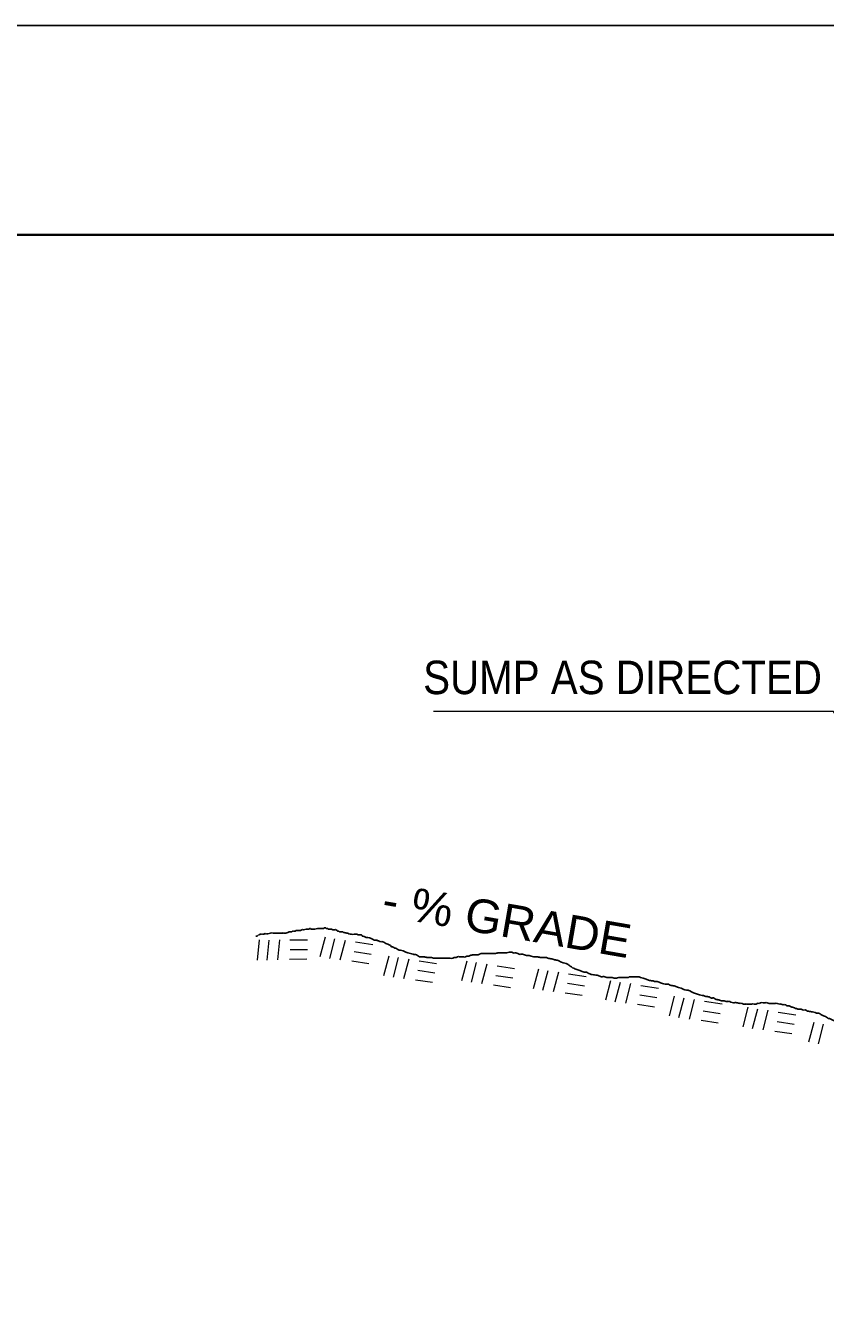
# Model space of a CAD drawing. Extents: x -395 to -23, y 146 to 425.
# Drawn here: x -258.09 to -229.44, y 330.62 to 376.53 of the extents above; entities that cross this region are included whole.
import ezdxf

# ---------------------------------------------------------------- set-up
doc = ezdxf.new("R2010")
doc.units = 0
doc.header["$LTSCALE"] = 0.48
doc.layers.add('1', color=7, linetype='Continuous', lineweight=13)

msp = doc.modelspace()

# ---------------------------------------------------------------- linework, layer by layer
at = {"layer": '1', "lineweight": 35}
msp.add_line((-358.9241, 369.0337), (-33.924, 369.0337), dxfattribs=at)
at = {"layer": '1'}
for p, q in [((-249.7784, 343.0575), (-249.7104, 343.7817)), ((-249.4342, 343.0511), (-249.3662, 343.7753)), ((-249.0533, 343.0621), (-248.9853, 343.7863)), ((-248.6231, 343.7793), (-247.9885, 343.7855)), ((-247.5344, 343.1824), (-247.3498, 343.8859)), ((-247.1958, 343.1201), (-247.0112, 343.8237)), ((-246.8182, 343.0693), (-246.6337, 343.7728)), ((-246.2772, 343.7072), (-245.6502, 343.6103)), ((-248.636, 343.0904), (-248.0197, 343.0969)), ((-248.6114, 343.4345), (-247.995, 343.441)), ((-246.4019, 343.0295), (-245.7926, 342.9358)), ((-246.3217, 343.365), (-245.7125, 343.2715)), ((-245.256, 342.5087), (-245.0713, 343.2123)), ((-244.9173, 342.4464), (-244.7327, 343.1501)), ((-244.5398, 342.3956), (-244.3552, 343.0992)), ((-243.9988, 343.0336), (-243.3717, 342.9367)), ((-242.4597, 342.3274), (-242.275, 343.031)), ((-244.0433, 342.6914), (-243.434, 342.5978)), ((-242.121, 342.2651), (-241.9364, 342.9688)), ((-241.7435, 342.2142), (-241.5589, 342.9178)), ((-241.2025, 342.8522), (-240.5754, 342.7554)), ((-239.8963, 342.0424), (-239.7117, 342.746)), ((-239.5577, 341.9802), (-239.3732, 342.6838)), ((-239.1803, 341.9293), (-238.9956, 342.6329)), ((-238.6393, 342.5673), (-238.0121, 342.4704)), ((-244.1234, 342.3558), (-243.5141, 342.2622)), ((-241.3271, 342.1745), (-240.7177, 342.0809)), ((-241.2469, 342.51), (-240.6377, 342.4165)), ((-238.6837, 342.2251), (-238.0744, 342.1316)), ((-237.3072, 341.6279), (-237.1226, 342.3315)), ((-236.9686, 341.5657), (-236.784, 342.2692)), ((-236.5911, 341.5148), (-236.4065, 342.2183)), ((-236.0501, 342.1528), (-235.423, 342.0559)), ((-238.7638, 341.8895), (-238.1545, 341.7959)), ((-236.0945, 341.8106), (-235.4852, 341.717)), ((-235.0288, 341.058), (-234.8442, 341.7616)), ((-234.6902, 340.9957), (-234.5055, 341.6993)), ((-234.3126, 340.9448), (-234.128, 341.6484)), ((-236.1747, 341.475), (-235.5653, 341.3814)), ((-233.8161, 341.2406), (-233.2068, 341.1471)), ((-233.7716, 341.5828), (-233.1445, 341.486)), ((-232.3879, 340.6693), (-232.2032, 341.3729)), ((-232.0493, 340.607), (-231.8647, 341.3107)), ((-231.6718, 340.5562), (-231.4872, 341.2597)), ((-231.1308, 341.1942), (-230.5037, 341.0973)), ((-233.8962, 340.9051), (-233.2869, 340.8115)), ((-231.1752, 340.8519), (-230.5659, 340.7584)), ((-230.0317, 340.1253), (-229.8471, 340.8288)), ((-229.6931, 340.063), (-229.5084, 340.7667)), ((-231.2553, 340.5164), (-230.646, 340.4228))]:
    msp.add_line(p, q, dxfattribs=at)
at = {"layer": '1', "lineweight": 25}
msp.add_lwpolyline([(-373.924, 156.5337), (-373.924, 376.5337), (-28.924, 376.5337)], dxfattribs=at)
at = {"layer": '1'}
msp.add_lwpolyline([(-226.4262, 348.0566), (-229.1567, 351.9639), (-243.4844, 351.9638)], dxfattribs=at)
at = {"layer": '1', "lineweight": 25}
for points in [[(-249.8415, 343.9087), (-249.7702, 343.9324), (-249.7464, 343.9562), (-249.7227, 343.9562), (-249.6989, 343.9799), (-249.6514, 343.9799), (-249.6277, 343.9799), (-249.6039, 343.9799), (-249.5802, 343.9799), (-249.5326, 344.0037), (-249.4851, 344.0037), (-249.4613, 344.0037), (-249.4376, 344.0037), (-249.4138, 344.0037), (-249.3188, 344.0275), (-249.2237, 344.0275), (-249.1762, 344.0275), (-249.1287, 344.0275), (-249.0575, 344.0275), (-248.9624, 344.0275), (-248.8912, 344.0275), (-248.8437, 344.0275), (-248.7723, 344.0275), (-248.7011, 344.0512), (-248.6061, 344.075), (-248.5586, 344.075), (-248.511, 344.0987), (-248.4872, 344.0987), (-248.4398, 344.0987), (-248.3685, 344.1226), (-248.3448, 344.1226), (-248.2734, 344.1226), (-248.2497, 344.1226), (-248.2022, 344.1463), (-248.1309, 344.1463), (-248.0358, 344.1701), (-247.9408, 344.1701), (-247.8933, 344.1938), (-247.8696, 344.1701), (-247.7983, 344.1701), (-247.7745, 344.1701), (-247.727, 344.1701), (-247.632, 344.1938), (-247.5845, 344.1938), (-247.5607, 344.1938), (-247.5132, 344.1938), (-247.4894, 344.1938), (-247.4657, 344.1939), (-247.4182, 344.1939), (-247.3469, 344.2177), (-247.3232, 344.1939), (-247.2756, 344.1939), (-247.2518, 344.1702), (-247.1806, 344.1702), (-247.0856, 344.1463), (-247.0143, 344.1463), (-246.9667, 344.1463), (-246.943, 344.1226), (-246.9193, 344.0988), (-246.8955, 344.0988), (-246.848, 344.0751), (-246.7529, 344.075), (-246.7054, 344.0512), (-246.5867, 344.0275), (-246.5154, 344.0037), (-246.4203, 343.9799), (-246.2302, 343.9799), (-246.1352, 343.9562), (-246.064, 343.9562), (-246.0402, 343.9324), (-246.0165, 343.9086), (-245.9928, 343.9086), (-245.9452, 343.8848), (-245.8264, 343.8611), (-245.7314, 343.8372), (-245.6363, 343.7897), (-245.5651, 343.766), (-245.4938, 343.766), (-245.4701, 343.7422), (-245.4462, 343.7422), (-245.3987, 343.7184), (-245.3275, 343.7184), (-245.2562, 343.6947), (-245.1849, 343.6471), (-245.1137, 343.6233), (-245.0662, 343.5996), (-245.0187, 343.5757), (-244.9712, 343.5283), (-244.9474, 343.5283), (-244.8998, 343.5044), (-244.8286, 343.4807)], [(-244.8286, 343.4807), (-244.7573, 343.4332), (-244.6623, 343.4093), (-244.5673, 343.3856), (-244.5197, 343.3618), (-244.4723, 343.338), (-244.4009, 343.3143), (-244.3059, 343.2905), (-244.2109, 343.2668), (-244.0921, 343.243), (-244.0208, 343.1955), (-243.9496, 343.1717), (-243.9021, 343.1717), (-243.807, 343.1717), (-243.6882, 343.1479), (-243.5457, 343.1479), (-243.4744, 343.1242), (-243.4032, 343.1242), (-243.3318, 343.1242), (-243.2368, 343.1242), (-243.1418, 343.1242), (-242.9992, 343.1242), (-242.9517, 343.1242), (-242.9279, 343.1242), (-242.8804, 343.1242), (-242.7853, 343.1242), (-242.7378, 343.1479), (-242.7141, 343.1479), (-242.6666, 343.1479), (-242.619, 343.1717), (-242.4765, 343.1717), (-242.4052, 343.1717), (-242.3339, 343.1717), (-242.2864, 343.1954), (-242.2627, 343.1954), (-242.1677, 343.2192), (-242.0488, 343.243), (-241.9776, 343.243), (-241.9538, 343.243), (-241.9301, 343.243), (-241.8826, 343.243), (-241.835, 343.2668), (-241.5499, 343.2905), (-241.4312, 343.2905), (-241.4074, 343.2905), (-241.3361, 343.2905), (-241.2886, 343.2905), (-241.1698, 343.3143), (-241.0985, 343.3143), (-241.0035, 343.3143), (-240.956, 343.3143), (-240.9322, 343.3143), (-240.9085, 343.3143), (-240.861, 343.3143), (-240.7659, 343.3381), (-240.6709, 343.3381), (-240.6234, 343.3143), (-240.5521, 343.3143), (-240.5283, 343.3143), (-240.4571, 343.2906), (-240.4096, 343.2668), (-240.2908, 343.2668), (-240.2195, 343.243), (-240.1482, 343.2192), (-240.0532, 343.2192), (-239.9819, 343.1954), (-239.8869, 343.1717), (-239.7918, 343.1717), (-239.7443, 343.1717), (-239.6256, 343.1479), (-239.5781, 343.1479), (-239.5542, 343.1479), (-239.5067, 343.1479), (-239.4355, 343.1479), (-239.388, 343.1241), (-239.2454, 343.1003), (-239.1742, 343.0766), (-239.0554, 343.0528), (-238.8891, 342.9815), (-238.6753, 342.9102), (-238.5802, 342.8388), (-238.4139, 342.7437), (-238.3427, 342.72), (-238.2714, 342.6962), (-238.1526, 342.6487), (-238.0813, 342.6248), (-238.0338, 342.6248), (-237.915, 342.5773), (-237.7488, 342.5297), (-237.5824, 342.5061), (-237.4636, 342.4585)], [(-237.4636, 342.4585), (-237.3448, 342.4585), (-237.2736, 342.4348), (-237.0835, 342.4348), (-237.0122, 342.411), (-236.8459, 342.4348), (-236.6796, 342.4348), (-236.5133, 342.4348), (-236.4896, 342.4348), (-236.4658, 342.4585), (-236.4183, 342.4585), (-236.3233, 342.4585), (-236.2283, 342.4585), (-236.1569, 342.4585), (-236.1332, 342.4585), (-236.1094, 342.4585), (-236.0619, 342.4348), (-235.9669, 342.4109), (-235.8956, 342.3872), (-235.7768, 342.3396), (-235.6342, 342.3158), (-235.6105, 342.3158), (-235.563, 342.2921), (-235.5155, 342.2921), (-235.468, 342.2921), (-235.3967, 342.2683), (-235.3492, 342.2445), (-235.2779, 342.2208), (-235.1829, 342.197), (-235.0878, 342.197), (-234.9691, 342.1494), (-234.8265, 342.1257), (-234.7077, 342.0781), (-234.6126, 342.0543), (-234.5176, 342.0068), (-234.4226, 341.9831), (-234.3037, 341.9593), (-234.2562, 341.9355), (-234.1612, 341.888), (-234.0899, 341.8642), (-234.0187, 341.8404), (-233.9474, 341.8167), (-233.8523, 341.7929), (-233.8048, 341.7929), (-233.7573, 341.7691), (-233.6386, 341.7453), (-233.5673, 341.7216), (-233.5197, 341.6978), (-233.4247, 341.6978), (-233.401, 341.674), (-233.3535, 341.6502), (-233.2347, 341.6265), (-233.1634, 341.6027), (-233.0683, 341.6027), (-232.9971, 341.5789), (-232.9496, 341.5789), (-232.9021, 341.5789), (-232.8308, 341.5552), (-232.7357, 341.5313), (-232.617, 341.5313), (-232.4982, 341.5076), (-232.4269, 341.5076), (-232.3794, 341.4838), (-232.3081, 341.4838), (-232.2606, 341.4838), (-232.1656, 341.4838), (-232.0943, 341.4838), (-231.9992, 341.4838), (-231.9042, 341.4838), (-231.8805, 341.5076), (-231.8092, 341.5076), (-231.7617, 341.5313), (-231.6667, 341.5313), (-231.5954, 341.5313), (-231.5241, 341.5313), (-231.4528, 341.5076), (-231.4053, 341.5076), (-231.3578, 341.5076), (-231.2865, 341.5076), (-231.2627, 341.5076), (-231.239, 341.5076), (-231.1677, 341.5077), (-231.0727, 341.4838), (-231.0252, 341.4838), (-230.9539, 341.4601), (-230.8827, 341.4601), (-230.8352, 341.4363), (-230.7877, 341.4125), (-230.7401, 341.4125), (-230.6926, 341.3888), (-230.5976, 341.365)], [(-230.5976, 341.365), (-230.5501, 341.3413), (-230.4787, 341.3174), (-230.3837, 341.2937), (-230.3125, 341.2937), (-230.265, 341.2699), (-230.1699, 341.2699), (-230.1224, 341.2461), (-230.0512, 341.2223), (-229.9086, 341.1986), (-229.8136, 341.1747), (-229.6947, 341.151), (-229.6235, 341.1273), (-229.5998, 341.1035), (-229.5522, 341.0797), (-229.5048, 341.0559), (-229.4334, 341.0322), (-229.3622, 340.9846), (-229.3147, 340.9608), (-229.2909, 340.9608), (-229.1958, 340.9133), (-229.1483, 340.8895), (-229.0533, 340.8657), (-228.9583, 340.8182), (-228.887, 340.7944), (-228.8157, 340.7707), (-228.7445, 340.7707), (-228.6732, 340.7707), (-228.5782, 340.7707), (-228.4594, 340.7468), (-228.1981, 340.7468), (-228.1267, 340.7706), (-228.0555, 340.7706), (-227.9843, 340.7706), (-227.8892, 340.7707), (-227.7704, 340.7707), (-227.6992, 340.7707), (-227.6516, 340.7945), (-227.5566, 340.7944), (-227.5091, 340.7944), (-227.4853, 340.7944), (-227.3902, 340.8182), (-227.319, 340.8182), (-227.2239, 340.8182), (-227.1288, 340.8182), (-227.0813, 340.8182), (-227.0576, 340.8182), (-226.9863, 340.8182), (-226.8675, 340.8182), (-226.7725, 340.8182), (-226.6775, 340.8182), (-226.5587, 340.8182), (-226.4637, 340.842), (-226.3211, 340.842), (-226.1547, 340.8657), (-226.0835, 340.8657), (-225.9885, 340.8657), (-225.9172, 340.8657), (-225.8934, 340.8657), (-225.8459, 340.8657), (-225.7747, 340.8895), (-225.7034, 340.8895), (-225.6083, 340.9133), (-225.5608, 340.9133), (-225.5133, 340.937), (-225.4896, 340.937), (-225.4658, 340.937), (-225.4421, 340.937), (-225.3707, 340.937), (-225.347, 340.9608), (-225.2995, 340.9608), (-225.2283, 340.9608), (-225.2045, 340.9608), (-225.1807, 340.9608), (-224.9432, 340.9608), (-224.8481, 340.9608), (-224.7768, 340.9608), (-224.7056, 340.9608), (-224.6342, 340.9371), (-224.563, 340.9371), (-224.4205, 340.9371), (-224.2779, 340.9133), (-224.1354, 340.8895), (-224.0641, 340.8895), (-223.9928, 340.8895), (-223.8978, 340.8895), (-223.8741, 340.8657), (-223.8741, 340.8895), (-223.8502, 340.8657), (-223.8265, 340.8657), (-223.8047, 340.8623)]]:
    msp.add_spline(points, degree=3, dxfattribs=at)

# ---------------------------------------------------------------- texts
at = {"layer": '1', "width": 0.9}
msp.add_text('SUMP AS DIRECTED', height=1.2, dxfattribs=at).set_placement((-243.8497, 352.5843))
at = {"layer": '1', "width": 1.05}
msp.add_text('- % GRADE', height=1.2, rotation=350.188, dxfattribs=at).set_placement((-245.3799, 344.6561))

doc.saveas('drawing.dxf')
